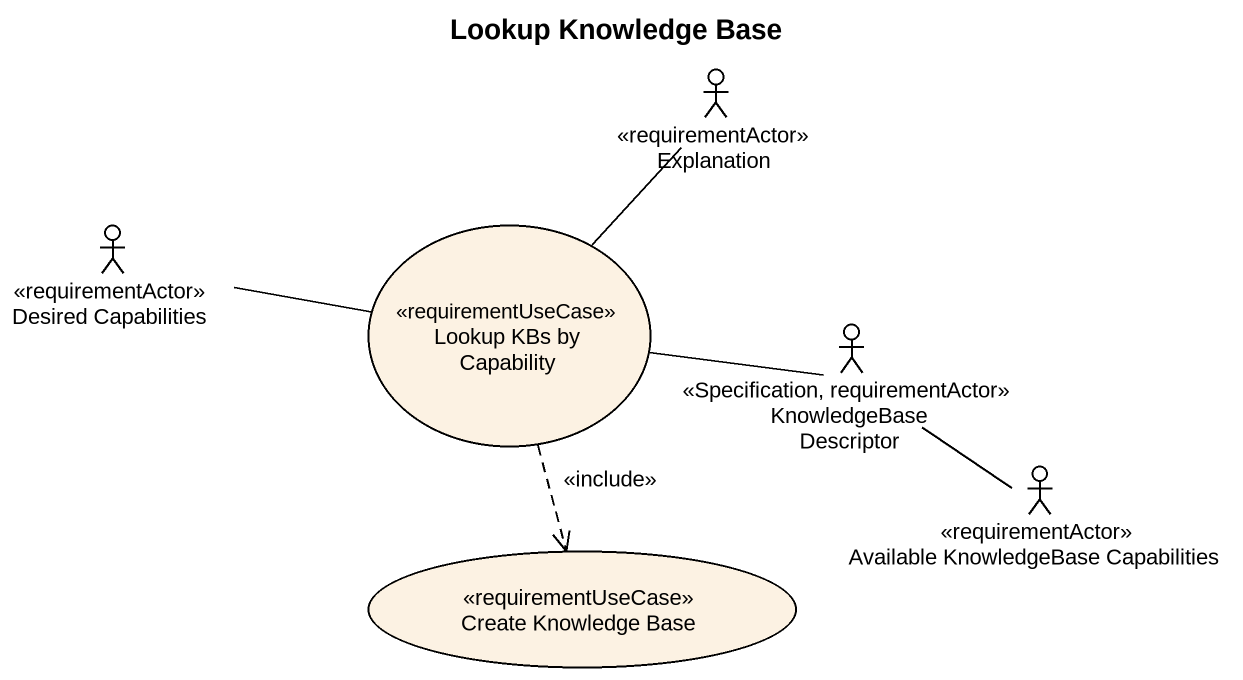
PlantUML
@startuml
title Lookup Knowledge Base
actor Explanation <<requirementActor>>
actor "Desired Capabilities" as Desired_Capabilities <<requirementActor>>
usecase "Lookup KBs by Capability" as Lookup_KBs_by_Capability <<requirementUseCase>>
actor "KnowledgeBase Descriptor" as KnowledgeBase_Descriptor <<Specification, requirementActor>>
actor "Available KnowledgeBase Capabilities" as Available_KnowledgeBase <<requirementActor>>
usecase "Create Knowledge Base" as Create_Knowledge_Base <<requirementUseCase>>
Desired_Capabilities -right- Lookup_KBs_by_Capability
Lookup_KBs_by_Capability -up- Explanation
Lookup_KBs_by_Capability -right- KnowledgeBase_Descriptor
Lookup_KBs_by_Capability ..> Create_Knowledge_Base : <<include>>
KnowledgeBase_Descriptor -- Available_KnowledgeBase
@enduml
